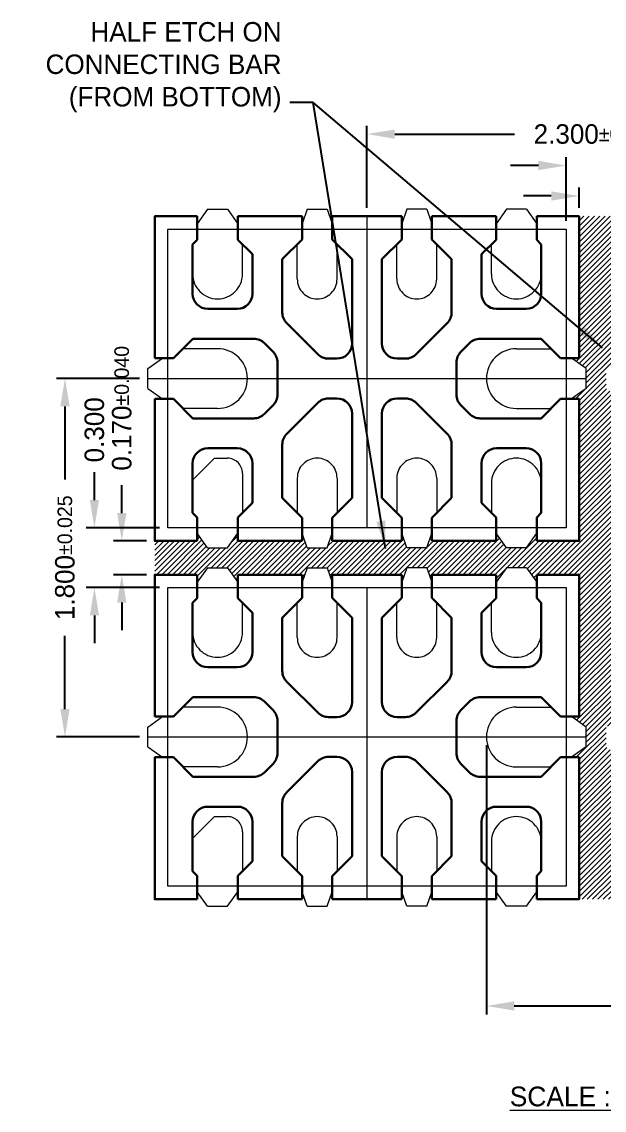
# Model space of a CAD drawing. Extents: x 414.8 to 425.6, y 215 to 220.5.
# Drawn here: x 414.81 to 417.73, y 214.99 to 220.46 of the extents above; entities that cross this region are included whole.
import ezdxf

# ---------------------------------------------------------------- set-up
doc = ezdxf.new("R2010")
doc.units = 0
doc.header["$LTSCALE"] = 3
doc.header["$MEASUREMENT"] = 0
for name, pattern in [('CENTER', [2, 1.25, -0.25, 0.25, -0.25]), ('HIDDEN', [0.375, 0.25, -0.125]), ('PHANTOM', [2.5, 1.25, -0.25, 0.25, -0.25, 0.25, -0.25])]:
    doc.linetypes.add(name, pattern=pattern)
for name, color, linetype, lineweight in [('CLIN', 1, 'CENTER', 15), ('DIM', 4, 'Continuous', 13), ('HATCH', 8, 'Continuous', 5), ('HIDN', 6, 'HIDDEN', 15), ('OBJ2', 30, 'Continuous', 30), ('OBJ4', 7, 'Continuous', 30), ('PHANTOM', 5, 'PHANTOM', 15), ('SAW', 2, 'HIDDEN', 15), ('TEXT', 2, 'Continuous', 20)]:
    doc.layers.add(name, color=color, linetype=linetype, lineweight=lineweight)
doc.dimstyles.new('3DEC X 18', dxfattribs={"dimscale": 0.055, "dimtxt": 1.778, "dimasz": 2.54, "dimexe": 0.762, "dimexo": 0.762, "dimgap": 0.762, "dimtad": 0, "dimdec": 3, "dimzin": 0, "dimdsep": 46, "dimtxsty": 'Standard', "dimcen": 0.09, "dimadec": 0, "dimazin": 0, "dimtfac": 1, "dimtdec": 3, "dimtofl": 0, "dimtmove": 0, "dimatfit": 3, "dimfxl": 1, "dimtolj": 1, "dimtzin": 0, "dimarcsym": 0})

# ---------------------------------------------------------------- blocks, each defined once
blk = doc.blocks.new('*D0')
at = {"layer": 'Defpoints', "color": 0, "transparency": 16777216}
for p in [(322.7746, -63.6465), (322.6046, -63.7483), (322.7746, -63.7483)]:
    blk.add_point(p, dxfattribs=at)
at = {"layer": 'DIM', "color": 0, "lineweight": -2, "transparency": 16777216}
for p, q in [((322.6046, -63.7064), (322.6046, -63.6046)), ((322.7746, -63.7064), (322.7746, -63.6046)), ((322.4649, -63.6465), (322.3252, -63.6465)), ((322.9143, -63.6465), (323.054, -63.6465))]:
    blk.add_line(p, q, dxfattribs=at)
at = {"layer": 'DIM', "color": 0, "transparency": 16777216}
for points in [[(322.4649, -63.6698), (322.4649, -63.6232), (322.6046, -63.6465)], [(322.9143, -63.6232), (322.9143, -63.6698), (322.7746, -63.6465)]]:
    blk.add_solid(points, dxfattribs=at)
at = {"layer": 'DIM', "color": 0, "transparency": 16777216, "insert": (323.4402, -63.6465), "char_height": 0.09779, "attachment_point": 5}
blk.add_mtext('\\A1;0.170{\\H0.073343;%%p0.040}', dxfattribs=at)
blk = doc.blocks.new('*D1')
at = {"layer": 'Defpoints', "color": 0, "transparency": 16777216}
for p in [(322.8396, -63.4936), (322.5396, -63.8133), (322.8396, -63.8133)]:
    blk.add_point(p, dxfattribs=at)
at = {"layer": 'DIM', "color": 0, "lineweight": -2, "transparency": 16777216}
for p, q in [((322.5396, -63.7714), (322.5396, -63.4517)), ((322.8396, -63.7714), (322.8396, -63.4517)), ((322.3999, -63.4936), (322.2602, -63.4936)), ((322.9793, -63.4936), (323.219, -63.4936))]:
    blk.add_line(p, q, dxfattribs=at)
at = {"layer": 'DIM', "color": 0, "transparency": 16777216}
for points in [[(322.3999, -63.5169), (322.3999, -63.4703), (322.5396, -63.4936)], [(322.9793, -63.4703), (322.9793, -63.5169), (322.8396, -63.4936)]]:
    blk.add_solid(points, dxfattribs=at)
at = {"layer": 'DIM', "color": 0, "transparency": 16777216, "insert": (323.4321, -63.4936), "char_height": 0.09779, "attachment_point": 5}
blk.add_mtext('\\A1;0.300', dxfattribs=at)
blk = doc.blocks.new('*D2')
at = {"layer": 'Defpoints', "color": 0, "transparency": 16777216}
for p in [(323.8396, -63.3358), (321.5396, -63.7483), (323.8396, -63.7483)]:
    blk.add_point(p, dxfattribs=at)
at = {"layer": 'DIM', "color": 0, "lineweight": -2, "transparency": 16777216}
for p, q in [((321.5396, -63.7064), (321.5396, -63.2939)), ((323.8396, -63.7064), (323.8396, -63.2939)), ((321.6793, -63.3358), (322.281, -63.3358)), ((323.6999, -63.3358), (323.0983, -63.3358))]:
    blk.add_line(p, q, dxfattribs=at)
at = {"layer": 'DIM', "color": 0, "transparency": 16777216}
for points in [[(321.6793, -63.3126), (321.6793, -63.3591), (321.5396, -63.3358)], [(323.6999, -63.3591), (323.6999, -63.3126), (323.8396, -63.3358)]]:
    blk.add_solid(points, dxfattribs=at)
at = {"layer": 'DIM', "color": 0, "transparency": 16777216, "insert": (322.6896, -63.3358), "char_height": 0.09779, "attachment_point": 5}
blk.add_mtext('\\A1;2.300{\\H0.073343;%%p0.025}', dxfattribs=at)
blk = doc.blocks.new('*D3')
at = {"layer": 'Defpoints', "color": 0, "transparency": 16777216}
for p in [(320.309, -65.3783), (320.4746, -65.3783), (320.4746, -65.5483)]:
    blk.add_point(p, dxfattribs=at)
at = {"layer": 'DIM', "color": 0, "lineweight": -2, "transparency": 16777216}
for p, q in [((320.309, -65.2386), (320.309, -65.0989)), ((320.4327, -65.3783), (320.2671, -65.3783)), ((320.4327, -65.5483), (320.2671, -65.5483)), ((320.309, -65.688), (320.309, -65.8277))]:
    blk.add_line(p, q, dxfattribs=at)
at = {"layer": 'DIM', "color": 0, "transparency": 16777216}
for points in [[(320.2857, -65.2386), (320.3323, -65.2386), (320.309, -65.3783)], [(320.3323, -65.688), (320.2857, -65.688), (320.309, -65.5483)]]:
    blk.add_solid(points, dxfattribs=at)
at = {"layer": 'DIM', "color": 0, "transparency": 16777216, "insert": (320.309, -64.7127), "char_height": 0.09779, "attachment_point": 5, "rotation": 90}
blk.add_mtext('\\A1;0.170{\\H0.073343;%%p0.040}', dxfattribs=at)
blk = doc.blocks.new('*D4')
at = {"layer": 'Defpoints', "color": 0, "transparency": 16777216}
for p in [(320.1716, -65.3133), (320.5396, -65.3133), (320.5396, -65.6133)]:
    blk.add_point(p, dxfattribs=at)
at = {"layer": 'DIM', "color": 0, "lineweight": -2, "transparency": 16777216}
for p, q in [((320.1716, -65.1736), (320.1716, -65.0339)), ((320.4977, -65.3133), (320.1296, -65.3133)), ((320.4977, -65.6133), (320.1296, -65.6133)), ((320.1716, -65.753), (320.1716, -65.8927))]:
    blk.add_line(p, q, dxfattribs=at)
at = {"layer": 'DIM', "color": 0, "transparency": 16777216}
for points in [[(320.1483, -65.1736), (320.1948, -65.1736), (320.1716, -65.3133)], [(320.1948, -65.753), (320.1483, -65.753), (320.1716, -65.6133)]]:
    blk.add_solid(points, dxfattribs=at)
at = {"layer": 'DIM', "color": 0, "transparency": 16777216, "insert": (320.1716, -64.8208), "char_height": 0.09779, "attachment_point": 5, "rotation": 90}
blk.add_mtext('\\A1;0.300', dxfattribs=at)
blk = doc.blocks.new('*D5')
at = {"layer": 'Defpoints', "color": 0, "transparency": 16777216}
for p in [(320.0237, -64.5633), (320.4396, -64.5633), (320.4396, -66.3633)]:
    blk.add_point(p, dxfattribs=at)
at = {"layer": 'DIM', "color": 0, "lineweight": -2, "transparency": 16777216}
for p, q in [((320.3977, -64.5633), (319.9818, -64.5633)), ((320.0237, -64.703), (320.0237, -65.071)), ((320.0237, -66.2236), (320.0237, -65.8556)), ((320.3977, -66.3633), (319.9818, -66.3633))]:
    blk.add_line(p, q, dxfattribs=at)
at = {"layer": 'DIM', "color": 0, "transparency": 16777216}
for points in [[(320.047, -64.703), (320.0005, -64.703), (320.0237, -64.5633)], [(320.0005, -66.2236), (320.047, -66.2236), (320.0237, -66.3633)]]:
    blk.add_solid(points, dxfattribs=at)
at = {"layer": 'DIM', "color": 0, "transparency": 16777216, "insert": (320.0237, -65.4633), "char_height": 0.09779, "attachment_point": 5, "rotation": 90}
blk.add_mtext('\\A1;1.800{\\H0.073343;%%p0.025}', dxfattribs=at)
blk = doc.blocks.new('*D9')
at = {"layer": 'Defpoints', "color": 0, "transparency": 16777216}
for p in [(322.1396, -66.3633), (323.2396, -66.3633), (323.2396, -67.7143)]:
    blk.add_point(p, dxfattribs=at)
at = {"layer": 'DIM', "color": 0, "lineweight": -2, "transparency": 16777216}
for p, q in [((322.1396, -66.4052), (322.1396, -67.7562)), ((323.2396, -66.4052), (323.2396, -67.7562)), ((322.2793, -67.7143), (323.0999, -67.7143)), ((323.2396, -67.7143), (323.3793, -67.7143))]:
    blk.add_line(p, q, dxfattribs=at)
at = {"layer": 'DIM', "color": 0, "transparency": 16777216}
for points in [[(322.2793, -67.691), (322.2793, -67.7376), (322.1396, -67.7143)], [(323.0999, -67.7376), (323.0999, -67.691), (323.2396, -67.7143)]]:
    blk.add_solid(points, dxfattribs=at)
at = {"layer": 'DIM', "color": 0, "transparency": 16777216, "insert": (323.4212, -67.8447), "char_height": 0.09779, "attachment_point": 7}
blk.add_mtext('\\A1;1.100{\\H0.073343;%%p0.050} \\PEXPOSE LD TIP TO TIP', dxfattribs=at)

msp = doc.modelspace()

# ---------------------------------------------------------------- hatches: boundary and pattern name
at = {"layer": 'HATCH'}
h = msp.add_hatch(dxfattribs=at)
h.set_pattern_fill('ANSI31', color=256, scale=0.15, style=0)
h.set_pattern_definition([(45, (387.958766, 235.369047), (-0.013258252, 0.013258252), [])])
h.paths.add_polyline_path([(419.9047, 217.8534), (419.6917, 217.8534), (419.6917, 217.8914), (419.6397, 217.8184), (419.5397, 217.8184), (419.4877, 217.8914), (419.4877, 217.8534), (419.1647, 217.8534), (419.1647, 217.8914), (419.1397, 217.8184), (419.0397, 217.8184), (419.0147, 217.8914), (419.0147, 217.8534), (418.6647, 217.8534), (418.6647, 217.8914), (418.6397, 217.8184), (418.5397, 217.8184), (418.5147, 217.8914), (418.5147, 217.8534), (418.1917, 217.8534), (418.1917, 217.8914), (418.1397, 217.8184), (418.0397, 217.8184), (417.9877, 217.8914), (417.9877, 217.8534), (417.7747, 217.8534), (417.7747, 218.5664), (417.8127, 218.5664), (417.7397, 218.6184), (417.7397, 218.7184), (417.8127, 218.7704), (417.7747, 218.7704), (417.7747, 219.4834), (417.6047, 219.4834), (417.6047, 218.7704), (417.5667, 218.7704), (417.6397, 218.7184), (417.6397, 218.6184), (417.5667, 218.5664), (417.6047, 218.5664), (417.6047, 217.8534), (417.3917, 217.8534), (417.3917, 217.8914), (417.3397, 217.8184), (417.2397, 217.8184), (417.1877, 217.8914), (417.1877, 217.8534), (416.8647, 217.8534), (416.8647, 217.8914), (416.8397, 217.8184), (416.7397, 217.8184), (416.7147, 217.8914), (416.7147, 217.8534), (416.3647, 217.8534), (416.3647, 217.8914), (416.3397, 217.8184), (416.2397, 217.8184), (416.2147, 217.8914), (416.2147, 217.8534), (415.8917, 217.8534), (415.8917, 217.8914), (415.8397, 217.8184), (415.7397, 217.8184), (415.6877, 217.8914), (415.6877, 217.8534), (415.4747, 217.8534), (415.4747, 217.6834), (415.6877, 217.6834), (415.6877, 217.6454), (415.7397, 217.7184), (415.8397, 217.7184), (415.8917, 217.6454), (415.8917, 217.6834), (416.2147, 217.6834), (416.2147, 217.6454), (416.2397, 217.7184), (416.3397, 217.7184), (416.3647, 217.6454), (416.3647, 217.6834), (416.7147, 217.6834), (416.7147, 217.6454), (416.7397, 217.7184), (416.8397, 217.7184), (416.8647, 217.6454), (416.8647, 217.6834), (417.1877, 217.6834), (417.1877, 217.6454), (417.2397, 217.7184), (417.3397, 217.7184), (417.3917, 217.6454), (417.3917, 217.6834), (417.6047, 217.6834), (417.6047, 216.9704), (417.5667, 216.9704), (417.6397, 216.9184), (417.6397, 216.8184), (417.5667, 216.7664), (417.6047, 216.7664), (417.6047, 216.0534), (417.7747, 216.0534), (417.7747, 216.7664), (417.8127, 216.7664), (417.7397, 216.8184), (417.7397, 216.9184), (417.8127, 216.9704), (417.7747, 216.9704), (417.7747, 217.6834), (417.9877, 217.6834), (417.9877, 217.6454), (418.0397, 217.7184), (418.1397, 217.7184), (418.1917, 217.6454), (418.1917, 217.6834), (418.5147, 217.6834), (418.5147, 217.6454), (418.5397, 217.7184), (418.6397, 217.7184), (418.6647, 217.6454), (418.6647, 217.6834), (419.0147, 217.6834), (419.0147, 217.6454), (419.0397, 217.7184), (419.1397, 217.7184), (419.1647, 217.6454), (419.1647, 217.6834), (419.4877, 217.6834), (419.4877, 217.6454), (419.5397, 217.7184), (419.6397, 217.7184), (419.6917, 217.6454), (419.6917, 217.6834), (419.9047, 217.6834)])

# ---------------------------------------------------------------- linework, layer by layer
at = {"layer": 'CLIN'}
for p, q in [((416.5397, 219.4834), (416.5397, 217.9184)), ((416.5397, 217.6184), (416.5397, 216.0534))]:
    msp.add_line(p, q, dxfattribs=at)
for points in [[(415.4397, 218.6684), (417.6397, 218.6684)], [(415.4397, 216.8684), (417.6397, 216.8684)]]:
    msp.add_lwpolyline(points, dxfattribs=at)
at = {"layer": 'HIDN'}
for p, q in [((415.9147, 219.1934), (415.9147, 219.3424)), ((416.1897, 219.1684), (416.1897, 219.3424)), ((416.3897, 219.1684), (416.3897, 219.3424)), ((416.6897, 219.1684), (416.6897, 219.3424)), ((416.8897, 219.1684), (416.8897, 219.3424)), ((417.1647, 219.1934), (417.1647, 219.3424)), ((415.7897, 218.8184), (415.6157, 218.8184)), ((417.2897, 218.8184), (417.4637, 218.8184)), ((415.7897, 218.5184), (415.6157, 218.5184)), ((417.2897, 218.5184), (417.4637, 218.5184)), ((415.6647, 218.1584), (415.7747, 218.2684)), ((415.7747, 218.2684), (415.8387, 218.2684)), ((415.9147, 218.1924), (415.9147, 217.9944)), ((416.1897, 218.1684), (416.1897, 217.9944)), ((416.3897, 218.1684), (416.3897, 217.9944)), ((416.6897, 218.1684), (416.6897, 217.9944)), ((416.8897, 218.1684), (416.8897, 217.9944)), ((417.1647, 218.1434), (417.1647, 217.9944)), ((415.9147, 217.3934), (415.9147, 217.5424)), ((416.1897, 217.3684), (416.1897, 217.5424)), ((416.3897, 217.3684), (416.3897, 217.5424)), ((416.6897, 217.3684), (416.6897, 217.5424)), ((416.8897, 217.3684), (416.8897, 217.5424)), ((417.1647, 217.3934), (417.1647, 217.5424)), ((415.7897, 217.0184), (415.6157, 217.0184)), ((417.2897, 217.0184), (417.4637, 217.0184)), ((415.7897, 216.7184), (415.6157, 216.7184)), ((417.2897, 216.7184), (417.4637, 216.7184)), ((415.6647, 216.3584), (415.7747, 216.4684)), ((415.7747, 216.4684), (415.8387, 216.4684)), ((415.9147, 216.3924), (415.9147, 216.1944)), ((416.1897, 216.3684), (416.1897, 216.1944)), ((416.3897, 216.3684), (416.3897, 216.1944)), ((416.6897, 216.3684), (416.6897, 216.1944)), ((416.8897, 216.3684), (416.8897, 216.1944)), ((417.1647, 216.3434), (417.1647, 216.1944))]:
    msp.add_line(p, q, dxfattribs=at)
for centre, radius, start, end in [((415.7897, 219.1934), 0.125, 180, 0), ((416.2897, 219.1684), 0.1, 180, 0), ((416.7897, 219.1684), 0.1, 180, 0), ((417.2897, 219.1934), 0.125, 180, 0), ((415.7897, 218.6684), 0.15, 270, 90), ((417.2897, 218.6684), 0.15, 90, 270), ((415.8387, 218.1924), 0.076, 0, 90), ((416.2897, 218.1684), 0.1, 0, 180), ((416.7897, 218.1684), 0.1, 0, 180), ((417.2897, 218.1434), 0.125, 0, 180), ((415.7897, 217.3934), 0.125, 180, 0), ((417.2897, 217.3934), 0.125, 180, 0), ((416.2897, 217.3684), 0.1, 180, 0), ((416.7897, 217.3684), 0.1, 180, 0), ((415.7897, 216.8684), 0.15, 270, 90), ((417.2897, 216.8684), 0.15, 90, 270), ((415.8387, 216.3924), 0.076, 0, 90), ((416.2897, 216.3684), 0.1, 0, 180), ((416.7897, 216.3684), 0.1, 0, 180), ((417.2897, 216.3434), 0.125, 0, 180)]:
    msp.add_arc(centre, radius, start, end, dxfattribs=at)
at = {"layer": 'OBJ2'}
for p, q in [((415.6877, 219.3654), (415.6877, 219.4184)), ((415.8917, 219.3654), (415.8917, 219.4184)), ((416.2147, 219.3674), (416.2147, 219.4184)), ((416.3647, 219.3674), (416.3647, 219.4184)), ((416.7147, 219.3674), (416.7147, 219.4184)), ((416.8647, 219.3674), (416.8647, 219.4184)), ((417.1877, 219.3654), (417.1877, 219.4184)), ((417.3917, 219.3654), (417.3917, 219.4184)), ((415.6877, 219.3654), (415.6647, 219.3424)), ((415.9647, 219.2924), (415.8917, 219.3654)), ((416.1147, 219.2674), (416.2147, 219.3674)), ((416.3647, 219.3674), (416.4647, 219.2674)), ((416.7147, 219.3674), (416.6147, 219.2674)), ((416.9647, 219.2674), (416.8647, 219.3674)), ((417.1147, 219.2924), (417.1877, 219.3654)), ((417.3917, 219.3654), (417.4147, 219.3424)), ((415.6647, 219.0944), (415.6647, 219.3424)), ((417.4147, 219.0944), (417.4147, 219.3424)), ((415.9647, 219.0944), (415.9647, 219.2924)), ((416.1147, 218.9999), (416.1147, 219.2674)), ((416.4647, 218.8444), (416.4647, 219.2674)), ((416.6147, 218.8444), (416.6147, 219.2674)), ((416.9647, 218.9999), (416.9647, 219.2674)), ((417.1147, 219.0944), (417.1147, 219.2924)), ((415.7407, 219.0184), (415.8887, 219.0184)), ((417.3387, 219.0184), (417.1907, 219.0184)), ((416.2924, 218.7907), (416.1369, 218.9461)), ((416.7869, 218.7907), (416.9424, 218.9461)), ((415.5677, 218.7704), (415.6657, 218.8684)), ((415.9711, 218.8684), (415.6657, 218.8684)), ((417.1083, 218.8684), (417.4137, 218.8684)), ((417.5117, 218.7704), (417.4137, 218.8684)), ((416.0682, 218.8028), (416.0248, 218.8461)), ((417.0112, 218.8028), (417.0545, 218.8461)), ((415.5677, 218.7704), (415.5397, 218.7704)), ((416.3887, 218.7684), (416.3461, 218.7684)), ((416.6907, 218.7684), (416.7332, 218.7684)), ((417.5117, 218.7704), (417.5397, 218.7704)), ((416.0904, 218.749), (416.0904, 218.5878)), ((416.9889, 218.749), (416.9889, 218.5878)), ((415.5677, 218.5664), (415.5397, 218.5664)), ((415.6657, 218.4684), (415.5677, 218.5664)), ((416.2924, 218.5461), (416.1369, 218.3907)), ((416.3887, 218.5684), (416.3461, 218.5684)), ((416.6907, 218.5684), (416.7332, 218.5684)), ((416.7869, 218.5461), (416.9424, 218.3907)), ((417.4137, 218.4684), (417.5117, 218.5664)), ((417.5117, 218.5664), (417.5397, 218.5664)), ((416.0682, 218.534), (416.0248, 218.4907)), ((416.4647, 218.4924), (416.4647, 218.0694)), ((416.6147, 218.4924), (416.6147, 218.0694)), ((417.0112, 218.534), (417.0545, 218.4907)), ((415.9711, 218.4684), (415.6657, 218.4684)), ((417.1083, 218.4684), (417.4137, 218.4684)), ((416.1147, 218.3369), (416.1147, 218.0694)), ((416.9647, 218.3369), (416.9647, 218.0694)), ((415.8887, 218.3184), (415.7407, 218.3184)), ((417.3387, 218.3184), (417.1907, 218.3184)), ((415.6647, 218.2424), (415.6647, 217.9944)), ((415.9647, 218.2424), (415.9647, 218.0444)), ((417.1147, 218.2424), (417.1147, 218.0444)), ((417.4147, 218.2424), (417.4147, 217.9944)), ((416.1147, 218.0694), (416.2147, 217.9694)), ((416.3647, 217.9694), (416.4647, 218.0694)), ((416.7147, 217.9694), (416.6147, 218.0694)), ((416.9647, 218.0694), (416.8647, 217.9694)), ((415.6647, 217.9944), (415.6877, 217.9714)), ((415.8917, 217.9714), (415.9647, 218.0444)), ((417.1147, 218.0444), (417.1877, 217.9714)), ((417.3917, 217.9714), (417.4147, 217.9944)), ((415.6877, 217.9714), (415.6877, 217.9184)), ((415.8917, 217.9714), (415.8917, 217.9184)), ((416.2147, 217.9694), (416.2147, 217.9184)), ((416.3647, 217.9694), (416.3647, 217.9184)), ((416.7147, 217.9694), (416.7147, 217.9184)), ((416.8647, 217.9694), (416.8647, 217.9184)), ((417.1877, 217.9714), (417.1877, 217.9184)), ((417.3917, 217.9714), (417.3917, 217.9184)), ((415.6877, 217.5654), (415.6877, 217.6184)), ((415.8917, 217.5654), (415.8917, 217.6184)), ((416.2147, 217.5674), (416.2147, 217.6184)), ((416.3647, 217.5674), (416.3647, 217.6184)), ((416.7147, 217.5674), (416.7147, 217.6184)), ((416.8647, 217.5674), (416.8647, 217.6184)), ((417.1877, 217.5654), (417.1877, 217.6184)), ((417.3917, 217.5654), (417.3917, 217.6184)), ((415.6877, 217.5654), (415.6647, 217.5424)), ((415.9647, 217.4924), (415.8917, 217.5654)), ((416.1147, 217.4674), (416.2147, 217.5674)), ((416.3647, 217.5674), (416.4647, 217.4674)), ((416.7147, 217.5674), (416.6147, 217.4674)), ((416.9647, 217.4674), (416.8647, 217.5674)), ((417.1147, 217.4924), (417.1877, 217.5654)), ((417.3917, 217.5654), (417.4147, 217.5424)), ((415.6647, 217.2944), (415.6647, 217.5424)), ((417.4147, 217.2944), (417.4147, 217.5424)), ((415.9647, 217.2944), (415.9647, 217.4924)), ((416.1147, 217.1999), (416.1147, 217.4674)), ((416.4647, 217.0444), (416.4647, 217.4674)), ((416.6147, 217.0444), (416.6147, 217.4674)), ((416.9647, 217.1999), (416.9647, 217.4674)), ((417.1147, 217.2944), (417.1147, 217.4924)), ((415.7407, 217.2184), (415.8887, 217.2184)), ((417.3387, 217.2184), (417.1907, 217.2184)), ((416.2924, 216.9907), (416.1369, 217.1461)), ((416.7869, 216.9907), (416.9424, 217.1461)), ((415.5677, 216.9704), (415.6657, 217.0684)), ((415.9711, 217.0684), (415.6657, 217.0684)), ((417.1083, 217.0684), (417.4137, 217.0684)), ((417.5117, 216.9704), (417.4137, 217.0684)), ((416.0682, 217.0028), (416.0248, 217.0461)), ((417.0112, 217.0028), (417.0545, 217.0461)), ((415.5677, 216.9704), (415.5397, 216.9704)), ((416.3887, 216.9684), (416.3461, 216.9684)), ((416.6907, 216.9684), (416.7332, 216.9684)), ((417.5117, 216.9704), (417.5397, 216.9704)), ((416.0904, 216.949), (416.0904, 216.7878)), ((416.9889, 216.949), (416.9889, 216.7878)), ((415.5677, 216.7664), (415.5397, 216.7664)), ((415.6657, 216.6684), (415.5677, 216.7664)), ((416.2924, 216.7461), (416.1369, 216.5907)), ((416.3887, 216.7684), (416.3461, 216.7684)), ((416.6907, 216.7684), (416.7332, 216.7684)), ((416.7869, 216.7461), (416.9424, 216.5907)), ((417.4137, 216.6684), (417.5117, 216.7664)), ((417.5117, 216.7664), (417.5397, 216.7664)), ((416.0682, 216.734), (416.0248, 216.6907)), ((416.4647, 216.6924), (416.4647, 216.2694)), ((416.6147, 216.6924), (416.6147, 216.2694)), ((417.0112, 216.734), (417.0545, 216.6907)), ((415.9711, 216.6684), (415.6657, 216.6684)), ((417.1083, 216.6684), (417.4137, 216.6684)), ((415.8887, 216.5184), (415.7407, 216.5184)), ((416.1147, 216.5369), (416.1147, 216.2694)), ((416.9647, 216.5369), (416.9647, 216.2694)), ((417.3387, 216.5184), (417.1907, 216.5184)), ((415.6647, 216.4424), (415.6647, 216.1944)), ((415.9647, 216.4424), (415.9647, 216.2444)), ((417.1147, 216.4424), (417.1147, 216.2444)), ((417.4147, 216.4424), (417.4147, 216.1944)), ((415.8917, 216.1714), (415.9647, 216.2444)), ((416.1147, 216.2694), (416.2147, 216.1694)), ((416.3647, 216.1694), (416.4647, 216.2694)), ((416.7147, 216.1694), (416.6147, 216.2694)), ((416.9647, 216.2694), (416.8647, 216.1694)), ((417.1147, 216.2444), (417.1877, 216.1714)), ((415.6647, 216.1944), (415.6877, 216.1714)), ((417.3917, 216.1714), (417.4147, 216.1944)), ((415.6877, 216.1714), (415.6877, 216.1184)), ((415.8917, 216.1714), (415.8917, 216.1184)), ((416.2147, 216.1694), (416.2147, 216.1184)), ((416.3647, 216.1694), (416.3647, 216.1184)), ((416.7147, 216.1694), (416.7147, 216.1184)), ((416.8647, 216.1694), (416.8647, 216.1184)), ((417.1877, 216.1714), (417.1877, 216.1184)), ((417.3917, 216.1714), (417.3917, 216.1184))]:
    msp.add_line(p, q, dxfattribs=at)
for centre, start, end in [((415.7407, 219.0944), 180, 270), ((415.8887, 219.0944), 270, 0), ((417.1907, 219.0944), 180, 270), ((417.3387, 219.0944), 270, 0), ((416.1907, 218.9999), 180, 225), ((416.8887, 218.9999), 315, 0), ((415.9711, 218.7924), 45, 90), ((417.1083, 218.7924), 90, 135), ((416.3887, 218.8444), 270, 0), ((416.6907, 218.8444), 180, 270), ((416.0144, 218.749), 0, 45), ((416.3461, 218.8444), 225, 270), ((416.7332, 218.8444), 270, 315), ((417.0649, 218.749), 135, 180), ((416.0144, 218.5878), 315, 0), ((416.3461, 218.4924), 90, 135), ((416.3887, 218.4924), 0, 90), ((416.6907, 218.4924), 90, 180), ((416.7332, 218.4924), 45, 90), ((417.0649, 218.5878), 180, 225), ((415.9711, 218.5444), 270, 315), ((417.1083, 218.5444), 225, 270), ((416.1907, 218.3369), 135, 180), ((416.8887, 218.3369), 0, 45), ((415.7407, 218.2424), 90, 180), ((415.8887, 218.2424), 0, 90), ((417.1907, 218.2424), 90, 180), ((417.3387, 218.2424), 0, 90), ((415.7407, 217.2944), 180, 270), ((415.8887, 217.2944), 270, 0), ((417.1907, 217.2944), 180, 270), ((417.3387, 217.2944), 270, 0), ((416.1907, 217.1999), 180, 225), ((416.8887, 217.1999), 315, 0), ((415.9711, 216.9924), 45, 90), ((417.1083, 216.9924), 90, 135), ((416.3887, 217.0444), 270, 0), ((416.6907, 217.0444), 180, 270), ((416.0144, 216.949), 0, 45), ((416.3461, 217.0444), 225, 270), ((416.7332, 217.0444), 270, 315), ((417.0649, 216.949), 135, 180), ((416.0144, 216.7878), 315, 0), ((416.3461, 216.6924), 90, 135), ((416.3887, 216.6924), 0, 90), ((416.6907, 216.6924), 90, 180), ((416.7332, 216.6924), 45, 90), ((417.0649, 216.7878), 180, 225), ((415.9711, 216.7444), 270, 315), ((417.1083, 216.7444), 225, 270), ((416.1907, 216.5369), 135, 180), ((416.8887, 216.5369), 0, 45), ((415.7407, 216.4424), 90, 180), ((415.8887, 216.4424), 0, 90), ((417.1907, 216.4424), 90, 180), ((417.3387, 216.4424), 0, 90)]:
    msp.add_arc(centre, 0.076, start, end, dxfattribs=at)
at = {"layer": 'OBJ4'}
for p, q in [((415.6877, 219.4184), (415.6877, 219.4834)), ((415.8917, 219.4184), (415.8917, 219.4834)), ((416.2147, 219.4184), (416.2147, 219.4834)), ((416.3647, 219.4184), (416.3647, 219.4834)), ((416.7147, 219.4184), (416.7147, 219.4834)), ((416.8647, 219.4184), (416.8647, 219.4834)), ((417.1877, 219.4184), (417.1877, 219.4834)), ((417.3917, 219.4184), (417.3917, 219.4834)), ((415.5397, 218.7704), (415.4747, 218.7704)), ((417.5397, 218.7704), (417.6047, 218.7704)), ((415.5397, 218.5664), (415.4747, 218.5664)), ((417.5397, 218.5664), (417.6047, 218.5664)), ((415.6877, 217.9184), (415.6877, 217.8534)), ((415.8917, 217.9184), (415.8917, 217.8534)), ((416.2147, 217.9184), (416.2147, 217.8534)), ((416.3647, 217.9184), (416.3647, 217.8534)), ((416.7147, 217.9184), (416.7147, 217.8534)), ((416.8647, 217.9184), (416.8647, 217.8534)), ((417.1877, 217.9184), (417.1877, 217.8534)), ((417.3917, 217.9184), (417.3917, 217.8534)), ((415.6877, 217.6184), (415.6877, 217.6834)), ((415.8917, 217.6184), (415.8917, 217.6834)), ((416.2147, 217.6184), (416.2147, 217.6834)), ((416.3647, 217.6184), (416.3647, 217.6834)), ((416.7147, 217.6184), (416.7147, 217.6834)), ((416.8647, 217.6184), (416.8647, 217.6834)), ((417.1877, 217.6184), (417.1877, 217.6834)), ((417.3917, 217.6184), (417.3917, 217.6834)), ((415.5397, 216.9704), (415.4747, 216.9704)), ((417.5397, 216.9704), (417.6047, 216.9704)), ((415.5397, 216.7664), (415.4747, 216.7664)), ((417.5397, 216.7664), (417.6047, 216.7664)), ((415.6877, 216.1184), (415.6877, 216.0534)), ((415.8917, 216.1184), (415.8917, 216.0534)), ((416.2147, 216.1184), (416.2147, 216.0534)), ((416.3647, 216.1184), (416.3647, 216.0534)), ((416.7147, 216.1184), (416.7147, 216.0534)), ((416.8647, 216.1184), (416.8647, 216.0534)), ((417.1877, 216.1184), (417.1877, 216.0534)), ((417.3917, 216.1184), (417.3917, 216.0534))]:
    msp.add_line(p, q, dxfattribs=at)
for points in [[(415.4747, 218.7704), (415.4747, 219.4834), (415.6877, 219.4834)], [(415.8917, 219.4834), (416.2147, 219.4834)], [(416.3647, 219.4834), (416.7147, 219.4834)], [(416.8647, 219.4834), (417.1877, 219.4834)], [(417.3917, 219.4834), (417.6047, 219.4834), (417.6047, 218.7704)], [(415.6877, 217.8534), (415.4747, 217.8534), (415.4747, 218.5664)], [(417.6047, 218.5664), (417.6047, 217.8534), (417.3917, 217.8534)], [(416.2147, 217.8534), (415.8917, 217.8534)], [(416.7147, 217.8534), (416.3647, 217.8534)], [(417.1877, 217.8534), (416.8647, 217.8534)], [(415.4747, 216.9704), (415.4747, 217.6834), (415.6877, 217.6834)], [(415.8917, 217.6834), (416.2147, 217.6834)], [(416.3647, 217.6834), (416.7147, 217.6834)], [(416.8647, 217.6834), (417.1877, 217.6834)], [(417.3917, 217.6834), (417.6047, 217.6834), (417.6047, 216.9704)], [(415.6877, 216.0534), (415.4747, 216.0534), (415.4747, 216.7664)], [(417.6047, 216.7664), (417.6047, 216.0534), (417.3917, 216.0534)], [(416.2147, 216.0534), (415.8917, 216.0534)], [(416.7147, 216.0534), (416.3647, 216.0534)], [(417.1877, 216.0534), (416.8647, 216.0534)]]:
    msp.add_lwpolyline(points, dxfattribs=at)
at = {"layer": 'PHANTOM'}
for points in [[(415.5397, 219.4184), (417.5397, 219.4184), (417.5397, 217.9184), (415.5397, 217.9184)], [(415.5397, 217.6184), (417.5397, 217.6184), (417.5397, 216.1184), (415.5397, 216.1184)]]:
    msp.add_lwpolyline(points, close=True, dxfattribs=at)
at = {"layer": 'SAW'}
for p, q in [((415.7397, 219.5184), (415.6877, 219.4454)), ((415.7397, 219.5184), (415.8397, 219.5184)), ((415.7397, 219.5184), (415.8397, 219.5184)), ((415.8397, 219.5184), (415.8917, 219.4454)), ((416.2397, 219.5184), (416.2147, 219.4454)), ((416.2397, 219.5184), (416.2147, 219.4454)), ((416.2397, 219.5184), (416.3397, 219.5184)), ((416.2397, 219.5184), (416.3397, 219.5184)), ((416.3397, 219.5184), (416.3647, 219.4454)), ((416.3397, 219.5184), (416.3647, 219.4454)), ((416.7397, 219.5184), (416.7147, 219.4454)), ((416.7397, 219.5184), (416.7147, 219.4454)), ((416.8397, 219.5184), (416.7397, 219.5184)), ((416.8397, 219.5184), (416.7397, 219.5184)), ((416.8397, 219.5184), (416.8647, 219.4454)), ((417.2397, 219.5184), (417.1877, 219.4454)), ((417.3397, 219.5184), (417.2397, 219.5184)), ((417.3397, 219.5184), (417.2397, 219.5184)), ((417.3397, 219.5184), (417.3917, 219.4454)), ((415.4397, 218.7184), (415.5127, 218.7704)), ((417.6397, 218.7184), (417.5667, 218.7704)), ((415.4397, 218.6184), (415.4397, 218.7184)), ((415.4397, 218.6184), (415.4397, 218.7184)), ((417.6397, 218.6184), (417.6397, 218.7184)), ((417.6397, 218.6184), (417.6397, 218.7184)), ((415.4397, 218.6184), (415.5127, 218.5664)), ((417.6397, 218.6184), (417.5667, 218.5664)), ((415.7397, 217.8184), (415.6877, 217.8914)), ((415.8397, 217.8184), (415.8917, 217.8914)), ((416.2397, 217.8184), (416.2147, 217.8914)), ((416.2397, 217.8184), (416.2147, 217.8914)), ((416.3397, 217.8184), (416.3647, 217.8914)), ((416.3397, 217.8184), (416.3647, 217.8914)), ((416.7397, 217.8184), (416.7147, 217.8914)), ((416.7397, 217.8184), (416.7147, 217.8914)), ((416.8397, 217.8184), (416.8647, 217.8914)), ((417.2397, 217.8184), (417.1877, 217.8914)), ((417.3397, 217.8184), (417.3917, 217.8914)), ((415.7397, 217.8184), (415.8397, 217.8184)), ((415.7397, 217.8184), (415.8397, 217.8184)), ((416.2397, 217.8184), (416.3397, 217.8184)), ((416.2397, 217.8184), (416.3397, 217.8184)), ((416.8397, 217.8184), (416.7397, 217.8184)), ((416.8397, 217.8184), (416.7397, 217.8184)), ((417.3397, 217.8184), (417.2397, 217.8184)), ((417.3397, 217.8184), (417.2397, 217.8184)), ((415.7397, 217.7184), (415.6877, 217.6454)), ((415.7397, 217.7184), (415.8397, 217.7184)), ((415.7397, 217.7184), (415.8397, 217.7184)), ((415.8397, 217.7184), (415.8917, 217.6454)), ((416.2397, 217.7184), (416.2147, 217.6454)), ((416.2397, 217.7184), (416.2147, 217.6454)), ((416.2397, 217.7184), (416.3397, 217.7184)), ((416.2397, 217.7184), (416.3397, 217.7184)), ((416.3397, 217.7184), (416.3647, 217.6454)), ((416.3397, 217.7184), (416.3647, 217.6454)), ((416.7397, 217.7184), (416.7147, 217.6454)), ((416.7397, 217.7184), (416.7147, 217.6454)), ((416.8397, 217.7184), (416.7397, 217.7184)), ((416.8397, 217.7184), (416.7397, 217.7184)), ((416.8397, 217.7184), (416.8647, 217.6454)), ((417.2397, 217.7184), (417.1877, 217.6454)), ((417.3397, 217.7184), (417.2397, 217.7184)), ((417.3397, 217.7184), (417.2397, 217.7184)), ((417.3397, 217.7184), (417.3917, 217.6454)), ((415.4397, 216.9184), (415.5127, 216.9704)), ((417.6397, 216.9184), (417.5667, 216.9704)), ((415.4397, 216.8184), (415.4397, 216.9184)), ((415.4397, 216.8184), (415.4397, 216.9184)), ((417.6397, 216.8184), (417.6397, 216.9184)), ((417.6397, 216.8184), (417.6397, 216.9184)), ((415.4397, 216.8184), (415.5127, 216.7664)), ((417.6397, 216.8184), (417.5667, 216.7664)), ((415.7397, 216.0184), (415.6877, 216.0914)), ((415.8397, 216.0184), (415.8917, 216.0914)), ((416.2397, 216.0184), (416.2147, 216.0914)), ((416.2397, 216.0184), (416.2147, 216.0914)), ((416.3397, 216.0184), (416.3647, 216.0914)), ((416.3397, 216.0184), (416.3647, 216.0914)), ((416.7397, 216.0184), (416.7147, 216.0914)), ((416.7397, 216.0184), (416.7147, 216.0914)), ((416.8397, 216.0184), (416.8647, 216.0914)), ((417.2397, 216.0184), (417.1877, 216.0914)), ((417.3397, 216.0184), (417.3917, 216.0914)), ((415.7397, 216.0184), (415.8397, 216.0184)), ((415.7397, 216.0184), (415.8397, 216.0184)), ((416.2397, 216.0184), (416.3397, 216.0184)), ((416.2397, 216.0184), (416.3397, 216.0184)), ((416.8397, 216.0184), (416.7397, 216.0184)), ((416.8397, 216.0184), (416.7397, 216.0184)), ((417.3397, 216.0184), (417.2397, 216.0184)), ((417.3397, 216.0184), (417.2397, 216.0184))]:
    msp.add_line(p, q, dxfattribs=at)

# ---------------------------------------------------------------- texts
at = {"layer": 'DIM', "insert": (416.1108, 220.0054), "char_height": 0.09779, "attachment_point": 9}
msp.add_mtext('\\A1;HALF ETCH ON\\PCONNECTING BAR\\P(FROM BOTTOM)', dxfattribs=at)
at = {"layer": 'TEXT'}
msp.add_text('%%USCALE : 18X', height=0.099, dxfattribs=at).set_placement((417.2564, 215.0137))

# ---------------------------------------------------------------- dimensions: what is measured, and where the dimension line sits
at = {"layer": 'DIM'}
for base, p1, p2, override, picture, middle in [((418.8397, 219.8958), (416.5397, 219.4834), (418.8397, 219.4834), {"dimgap": 0.762, "dimtol": 1, "dimlim": 0, "dimtp": 0.025, "dimtm": 0.025, "dimtfac": 0.75}, '*D2', (417.6897, 219.8958)), ((417.7747, 219.5852), (417.6047, 219.4834), (417.7747, 219.4834), {"dimgap": 0.762, "dimtol": 1, "dimlim": 0, "dimtp": 0.04, "dimtm": 0.04, "dimtfac": 0.75}, '*D0', (418.4403, 219.5852))]:
    dim = msp.add_linear_dim(base=base, p1=p1, p2=p2, dimstyle='3DEC X 18', override=override, dxfattribs=at)
    dim.commit()
    dim.dimension.update_dxf_attribs({"geometry": picture, "text_midpoint": middle, "insert": (95, 283.2317)})
dim = msp.add_linear_dim(base=(417.8397, 219.7381), p1=(417.5397, 219.4184), p2=(417.8397, 219.4184), dimstyle='3DEC X 18', dxfattribs=at)
dim.commit()
dim.dimension.update_dxf_attribs({"geometry": '*D1', "text_midpoint": (418.4321, 219.7381), "dimtype": 128, "insert": (95, 283.2317)})
for base, p1, p2, override, picture, middle in [((415.309, 217.8534), (415.4747, 217.6834), (415.4747, 217.8534), {"dimtol": 1, "dimtp": 0.04, "dimtm": 0.04, "dimtfac": 0.75}, '*D3', (415.309, 218.519)), ((415.0238, 218.6684), (415.4397, 216.8684), (415.4397, 218.6684), {"dimtol": 1, "dimtp": 0.025, "dimtm": 0.025, "dimtfac": 0.75}, '*D5', (415.0238, 217.7684))]:
    dim = msp.add_linear_dim(base=base, p1=p1, p2=p2, angle=90, dimstyle='3DEC X 18', override=override, dxfattribs=at)
    dim.commit()
    dim.dimension.update_dxf_attribs({"geometry": picture, "text_midpoint": middle, "dimtype": 128, "insert": (95, 283.2317)})
dim = msp.add_linear_dim(base=(415.1716, 217.9184), p1=(415.5397, 217.6184), p2=(415.5397, 217.9184), angle=90, dimstyle='3DEC X 18', dxfattribs=at)
dim.commit()
dim.dimension.update_dxf_attribs({"geometry": '*D4', "text_midpoint": (415.1716, 218.4108), "dimtype": 128, "insert": (95, 283.2317)})
dim = msp.add_linear_dim(base=(418.2397, 215.5174), p1=(417.1397, 216.8684), p2=(418.2397, 216.8684), text='<> \\PEXPOSE LD TIP TO TIP', dimstyle='3DEC X 18', override={"dimtol": 1, "dimtp": 0.05, "dimtm": 0.05, "dimtfac": 0.75}, dxfattribs=at)
dim.commit()
dim.dimension.update_dxf_attribs({"geometry": '*D9', "text_midpoint": (419.3503, 215.5174), "insert": (95, 283.2317)})

# ---------------------------------------------------------------- leaders
at = {"layer": 'DIM', "annotation_type": 0, "has_hookline": 1, "hookline_direction": 1, "text_width": 1.3039}
msp.add_leader([(417.7216, 218.822), (416.2698, 220.0543), (416.1527, 220.0543)], dimstyle='3DEC X 18', override={"dimgap": 0.762, "dimtad": 0}, dxfattribs=at)
at = {"layer": 'DIM'}
msp.add_leader([(416.6321, 217.8147), (416.2698, 220.0543)], dimstyle='3DEC X 18', override={"dimgap": 0.762, "dimtad": 0}, dxfattribs=at)

doc.saveas('drawing.dxf')
